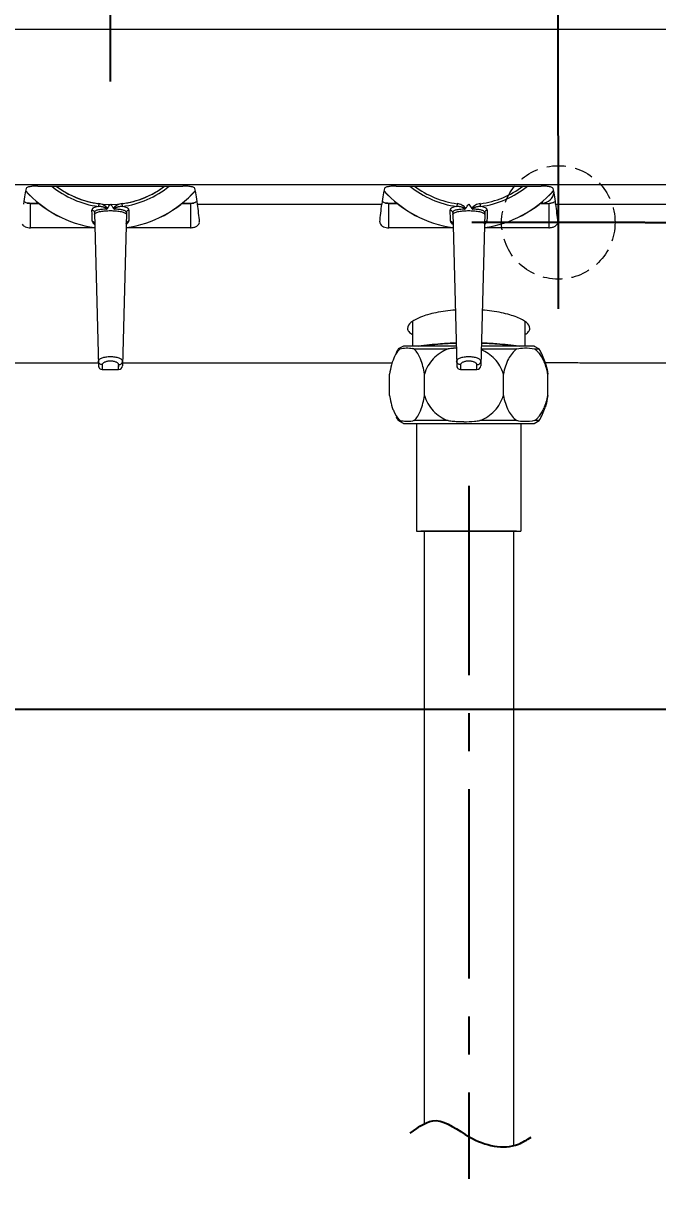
# Model space of a CAD drawing. Header units: millimetres. Extents: x 8883 to 11259, y -10160 to -6800.
# Drawn here: x 9664 to 9770.2, y -9276.2 to -9079.1 of the extents above; entities that cross this region are included whole.
import ezdxf

# ---------------------------------------------------------------- set-up
doc = ezdxf.new("R2010")
doc.units = ezdxf.units.MM
doc.linetypes.add('CENTERX2', pattern=[101.6, 63.5, -12.7, 12.7, -12.7])
doc.linetypes.add('HIDDEN2', pattern=[4.7625, 3.175, -1.5875])
doc.layers.add('CENTER', color=1, linetype='CENTERX2')
doc.layers.add('DIM', color=5, linetype='Continuous', lineweight=13)
doc.layers.add('HIDDEN', color=252, linetype='HIDDEN2', lineweight=13)
doc.styles.add('ARIAL', font='arial.ttf')
doc.dimstyles.get("Standard").update_dxf_attribs({"dimtxt": 15, "dimasz": 15, "dimexe": 0.18, "dimexo": 0.0625, "dimgap": 4, "dimtad": 0, "dimdec": 1, "dimdsep": 46, "dimtxsty": 'ARIAL', "dimcen": 0, "dimclrd": 5, "dimclre": 5, "dimclrt": 5, "dimadec": 0, "dimazin": 0, "dimtfac": 1, "dimtdec": 1, "dimtofl": 0, "dimtmove": 0, "dimatfit": 3, "dimfxl": 1, "dimtolj": 1, "dimtzin": 0, "dimarcsym": 0})

# ---------------------------------------------------------------- blocks, each defined once
blk = doc.blocks.new('*D171')
at = {"layer": 'Defpoints', "color": 0, "transparency": 16777216}
for p in [(9448.6, -9080.95), (9908.6, -9080.95), (9908.6, -9194.05)]:
    blk.add_point(p, dxfattribs=at)
at = {"layer": 'DIM', "color": 5, "lineweight": -2, "transparency": 16777216}
for p, q in [((9448.6, -9081.01), (9448.6, -9194.23)), ((9908.6, -9081.01), (9908.6, -9194.23)), ((9466.6, -9194.05), (9596.01, -9194.05)), ((9890.6, -9194.05), (9646.44, -9194.05))]:
    blk.add_line(p, q, dxfattribs=at)
at = {"layer": 'DIM', "color": 5, "transparency": 16777216}
for points in [[(9466.6, -9191.05), (9466.6, -9197.05), (9448.6, -9194.05)], [(9890.6, -9191.05), (9890.6, -9197.05), (9908.6, -9194.05)]]:
    blk.add_solid(points, dxfattribs=at)
at = {"layer": 'DIM', "color": 5, "transparency": 16777216, "insert": (9621.23, -9194.05), "char_height": 18, "attachment_point": 5, "style": 'ARIAL'}
blk.add_mtext('\\A1;460', dxfattribs=at)
blk = doc.blocks.new('*D175')
at = {"layer": 'Defpoints', "color": 0, "transparency": 16777216}
for p in [(9768.1, -9112.45), (9967.72, -9683.13), (9989.19, -9683.13)]:
    blk.add_point(p, dxfattribs=at)
at = {"layer": 'DIM', "color": 5, "lineweight": -2, "transparency": 16777216}
for p, q in [((9768.16, -9112.45), (9989.37, -9112.45)), ((9989.19, -9130.45), (9989.19, -9335.24)), ((9989.19, -9665.13), (9989.19, -9460.33)), ((9967.78, -9683.13), (9989.37, -9683.13))]:
    blk.add_line(p, q, dxfattribs=at)
at = {"layer": 'DIM', "color": 5, "transparency": 16777216}
for points in [[(9986.19, -9130.45), (9992.19, -9130.45), (9989.19, -9112.45)], [(9986.19, -9665.13), (9992.19, -9665.13), (9989.19, -9683.13)]]:
    blk.add_solid(points, dxfattribs=at)
at = {"layer": 'DIM', "color": 5, "transparency": 16777216, "insert": (9989.19, -9397.79), "char_height": 18, "attachment_point": 5, "rotation": 90, "style": 'ARIAL'}
blk.add_mtext('\\A1;{\\fGulim|b0|i0|c129|p50;900~1100}', dxfattribs=at)
blk = doc.blocks.new('*D176')
at = {"layer": 'Defpoints', "color": 0, "transparency": 16777216}
for p in [(9753.6, -8980.69), (9603.6, -9094.79), (9753.6, -9097.94)]:
    blk.add_point(p, dxfattribs=at)
at = {"layer": 'DIM', "color": 5, "lineweight": -2, "transparency": 16777216}
for p, q in [((9603.6, -8980.69), (9585.6, -8980.69)), ((9603.6, -9094.73), (9603.6, -8980.51)), ((9735.6, -8980.69), (9621.6, -8980.69)), ((9753.6, -9097.88), (9753.6, -8980.51))]:
    blk.add_line(p, q, dxfattribs=at)
at = {"layer": 'DIM', "color": 5, "transparency": 16777216}
for points in [[(9621.6, -8977.69), (9621.6, -8983.69), (9603.6, -8980.69)], [(9735.6, -8977.69), (9735.6, -8983.69), (9753.6, -8980.69)]]:
    blk.add_solid(points, dxfattribs=at)
at = {"layer": 'DIM', "color": 5, "transparency": 16777216, "insert": (9487.34, -8980.69), "char_height": 18, "attachment_point": 5, "style": 'ARIAL'}
blk.add_mtext('\\A1;{\\fGulim|b0|i0|c129|p50;배관 거리 150%%P5}', dxfattribs=at)
blk = doc.blocks.new('*D185')
at = {"layer": 'Defpoints', "color": 0, "transparency": 16777216}
for p in [(9678.6, -7626.15), (9989.37, -9683.13), (10114.89, -9683.13)]:
    blk.add_point(p, dxfattribs=at)
at = {"layer": 'DIM', "color": 5, "lineweight": -2, "transparency": 16777216}
for p, q in [((9678.66, -7626.15), (10115.07, -7626.15)), ((10114.89, -7644.15), (10114.89, -8614.51)), ((10114.89, -9665.13), (10114.89, -8694.76)), ((9989.43, -9683.13), (10115.07, -9683.13))]:
    blk.add_line(p, q, dxfattribs=at)
at = {"layer": 'DIM', "color": 5, "transparency": 16777216}
for points in [[(10111.89, -7644.15), (10117.89, -7644.15), (10114.89, -7626.15)], [(10111.89, -9665.13), (10117.89, -9665.13), (10114.89, -9683.13)]]:
    blk.add_solid(points, dxfattribs=at)
at = {"layer": 'DIM', "color": 5, "transparency": 16777216, "insert": (10114.89, -8654.64), "char_height": 18, "attachment_point": 5, "rotation": 90, "style": 'ARIAL'}
blk.add_mtext('\\A1;(2280)', dxfattribs=at)

msp = doc.modelspace()

# ---------------------------------------------------------------- linework, layer by layer
at = {"linetype": 'Continuous', "lineweight": 18}
for p, q in [((9908.6, -9080.15), (9448.6, -9080.15)), ((9903.98, -9080.15), (9453.22, -9080.15)), ((9772.77, -9106.15), (9449.4, -9106.15)), ((9666.46, -9106.37), (9690.73, -9106.37)), ((9726.46, -9106.37), (9750.73, -9106.37)), ((9664.64, -9109.2), (9666.53, -9109.2)), ((9665.2, -9109.26), (9666.61, -9109.26)), ((9665.2, -9113.34), (9665.2, -9109.26)), ((9676.65, -9109.31), (9676.59, -9109.78)), ((9680.6, -9109.78), (9680.54, -9109.31)), ((9690.58, -9109.26), (9691.99, -9109.26)), ((9690.66, -9109.2), (9692.55, -9109.2)), ((9691.99, -9109.26), (9691.99, -9113.34)), ((9693.15, -9109.38), (9724.04, -9109.38)), ((9724.64, -9109.2), (9726.53, -9109.2)), ((9725.2, -9109.26), (9726.61, -9109.26)), ((9725.2, -9113.34), (9725.2, -9109.26)), ((9736.65, -9109.31), (9736.59, -9109.78)), ((9740.6, -9109.78), (9740.54, -9109.31)), ((9750.58, -9109.26), (9751.99, -9109.26)), ((9750.66, -9109.2), (9750.9, -9109.2)), ((9750.9, -9109), (9750.9, -9109.2)), ((9751.6, -9109.26), (9751.6, -9109.07)), ((9751.99, -9109.26), (9751.99, -9113.34)), ((9753.15, -9109.38), (9773.22, -9109.38)), ((9675.91, -9110.84), (9676.58, -9136.45)), ((9681.28, -9110.84), (9680.61, -9136.45)), ((9735.91, -9110.84), (9736.58, -9136.45)), ((9741.28, -9110.84), (9740.61, -9136.45)), ((9675.98, -9113.34), (9665.2, -9113.34)), ((9691.99, -9113.34), (9681.21, -9113.34)), ((9693.49, -9112.45), (9693.48, -9112.38)), ((9723.71, -9112.38), (9723.7, -9112.45)), ((9735.98, -9113.34), (9725.2, -9113.34)), ((9751.99, -9113.34), (9741.21, -9113.34)), ((9753.49, -9112.45), (9753.48, -9112.38)), ((9729.2, -9129.03), (9729.2, -9133.15)), ((9748, -9129.03), (9748, -9133.15)), ((9727.66, -9133.15), (9726.79, -9133.65)), ((9736.5, -9133.15), (9727.66, -9133.15)), ((9736.5, -9133.15), (9728.35, -9133.15)), ((9749.6, -9133.15), (9740.69, -9133.15)), ((9748.85, -9133.15), (9740.69, -9133.15)), ((9749.53, -9133.15), (9740.69, -9133.15)), ((9749.53, -9133.15), (9750.4, -9133.65)), ((9726.79, -9133.65), (9727.09, -9133.65)), ((9729.43, -9133.65), (9735.13, -9133.65)), ((9740.68, -9133.65), (9746.64, -9133.65)), ((9749.62, -9133.65), (9750.4, -9133.65)), ((9676.58, -9136.01), (9620.63, -9136.01)), ((9677.21, -9136.28), (9677.22, -9136.73)), ((9677.21, -9136.28), (9677.23, -9137.08)), ((9677.22, -9136.73), (9677.23, -9137)), ((9677.23, -9137.08), (9679.96, -9137.08)), ((9679.96, -9137.08), (9679.98, -9136.28)), ((9679.96, -9137.07), (9679.96, -9137)), ((9679.96, -9137.08), (9679.96, -9137.07)), ((9725.75, -9136.01), (9680.63, -9136.01)), ((9737.21, -9136.28), (9737.22, -9136.73)), ((9737.21, -9136.28), (9737.23, -9137.08)), ((9737.22, -9136.73), (9737.23, -9137)), ((9737.23, -9137.08), (9739.96, -9137.08)), ((9739.96, -9137.08), (9739.98, -9136.28)), ((9739.96, -9137.07), (9739.96, -9137)), ((9739.96, -9137.08), (9739.96, -9137.07)), ((9836.59, -9136.01), (9758.15, -9136.01)), ((9725.35, -9141.43), (9725.35, -9137.86)), ((9731.17, -9141.43), (9731.17, -9137.86)), ((9744.42, -9141.43), (9744.42, -9137.86)), ((9751.84, -9141.43), (9751.84, -9137.86)), ((9727.09, -9145.65), (9726.79, -9145.65)), ((9727.66, -9146.15), (9726.79, -9145.65)), ((9727.66, -9146.15), (9749.53, -9146.15)), ((9735.13, -9145.65), (9729.43, -9145.65)), ((9729.85, -9146.15), (9729.85, -9164.15)), ((9746.64, -9145.65), (9740.45, -9145.65)), ((9747.35, -9146.15), (9747.35, -9164.15)), ((9749.53, -9146.15), (9750.4, -9145.65)), ((9750.4, -9145.65), (9749.62, -9145.65)), ((9729.85, -9164.15), (9747.35, -9164.15)), ((9746.59, -9164.15), (9730.59, -9164.15)), ((9731.15, -9164.15), (9731.15, -9263.41)), ((9746.12, -9164.16), (9746.12, -9267.06))]:
    msp.add_line(p, q, dxfattribs=at)
for points in [[(9675.96, -9112.71), (9675.96, -9112.7), (9675.96, -9112.67), (9675.95, -9112.66)], [(9681.23, -9112.67), (9681.24, -9112.66), (9681.24, -9112.66), (9681.23, -9112.67), (9681.23, -9112.7), (9681.23, -9112.71)], [(9735.96, -9112.71), (9735.96, -9112.7), (9735.96, -9112.67), (9735.95, -9112.66)], [(9741.23, -9112.67), (9741.24, -9112.66), (9741.24, -9112.66), (9741.23, -9112.67), (9741.23, -9112.7), (9741.23, -9112.71)], [(9677.23, -9137), (9677.23, -9137.07), (9677.23, -9137.08)], [(9679.96, -9137), (9679.97, -9136.6), (9679.97, -9136.45), (9679.98, -9136.28)], [(9737.23, -9137), (9737.23, -9137.07), (9737.23, -9137.08)], [(9739.96, -9137), (9739.97, -9136.6), (9739.97, -9136.45), (9739.98, -9136.28)]]:
    msp.add_lwpolyline(points, dxfattribs=at)
for centre, radius, start, end in [((9678.6, -9094.45), 19.06, 221.7265, 262.105), ((9678.6, -9094.45), 19.06, 221.7259, 262.1054), ((9678.6, -9094.45), 19.04, 221.6734, 262.0937), ((9678.6, -9094.45), 19.04, 221.6734, 262.0931), ((9678.6, -9094.45), 15.46, 230.4861, 262.5519), ((9678.6, -9094.45), 14.99, 232.7313, 307.2646), ((9678.6, -9094.45), 14.99, 232.738, 262.5519), ((9678.6, -9094.45), 14.99, 277.4481, 307.262), ((9678.6, -9094.45), 15.46, 277.448, 309.5139), ((9678.6, -9094.45), 19.04, 277.9066, 318.3262), ((9678.6, -9094.45), 19.06, 277.895, 318.2735), ((9678.6, -9094.45), 19.06, 277.8946, 318.2741), ((9678.6, -9094.45), 19.04, 277.9082, 318.3245), ((9738.6, -9094.45), 19.06, 221.7259, 262.1054), ((9738.6, -9094.45), 19.04, 221.6734, 262.0931), ((9738.6, -9094.45), 15.46, 230.4861, 262.5519), ((9738.6, -9094.45), 14.99, 232.738, 262.5519), ((9738.6, -9094.45), 14.99, 277.4481, 307.262), ((9738.6, -9094.45), 15.46, 277.448, 309.5139), ((9738.6, -9094.45), 19.04, 277.9066, 318.3262), ((9738.6, -9094.45), 19.06, 277.8946, 318.2741), ((9750.9, -9107.2), 2, 270, 353.098), ((9691.99, -9106.82), 2.44, 270.0108, 278.8745), ((9751.99, -9106.82), 2.44, 270.0108, 278.8745), ((9676.9, -9111.4), 1.68, 231.5184, 233.1348), ((9676.97, -9111.3), 1.81, 233.129, 234.2587), ((9677.05, -9111.2), 1.94, 234.2626, 235.7249), ((9675.51, -9112.72), 0.452, 3.4163, 7.6259), ((9677.1, -9111.12), 2.02, 235.7156, 235.9087), ((9681.68, -9112.72), 0.451, 173.3564, 176.6686), ((9680.13, -9111.18), 1.96, 304.1571, 305.7905), ((9680.24, -9111.33), 1.78, 305.7879, 308.3588), ((9736.9, -9111.4), 1.68, 231.5184, 233.1348), ((9736.97, -9111.3), 1.81, 233.129, 234.2587), ((9737.05, -9111.2), 1.94, 234.2626, 235.7249), ((9735.51, -9112.72), 0.452, 3.4163, 7.6259), ((9737.1, -9111.12), 2.02, 235.7156, 235.9087), ((9741.68, -9112.72), 0.451, 173.3564, 176.6686), ((9740.13, -9111.18), 1.96, 304.1571, 305.7905), ((9740.24, -9111.33), 1.78, 305.7879, 308.3588), ((9728.14, -9137.96), 4.51, 73.4088, 76.8282), ((9737.9, -9154.79), 21.33, 95.0245, 97.4603), ((9737.8, -9153.6), 20.14, 93.6855, 95.0324), ((9737.19, -9139.65), 12, 150.0116, 153.5863), ((9740, -9139.65), 12, 18.4535, 29.9884), ((9677.23, -9136.43), 0.65, 181.5009, 270), ((9677.23, -9136.43), 0.648, 181.5195, 187.609), ((9677.24, -9136.43), 0.657, 187.5945, 188.9545), ((9677.24, -9136.43), 0.657, 188.9535, 193.5676), ((9677.24, -9136.43), 0.653, 193.5696, 195.2573), ((9677.23, -9136.43), 0.646, 195.2522, 199.6033), ((9677.22, -9136.44), 0.634, 199.6095, 204.3963), ((9679.96, -9136.43), 0.65, 270, 358.4985), ((9737.23, -9136.43), 0.65, 181.5009, 270), ((9737.23, -9136.43), 0.648, 181.5195, 187.609), ((9737.24, -9136.43), 0.657, 187.5945, 188.9545), ((9737.24, -9136.43), 0.657, 188.9535, 193.5676), ((9737.24, -9136.43), 0.653, 193.5696, 195.2573), ((9737.23, -9136.43), 0.646, 195.2522, 199.6033), ((9737.22, -9136.44), 0.634, 199.6095, 204.3963), ((9739.96, -9136.43), 0.65, 270, 358.4985), ((9740, -9139.65), 12, 330.0116, 341.5465), ((9737.19, -9139.65), 12, 206.4137, 209.9884), ((9728.99, -9143.53), 2.84, 223.9838, 228.1841), ((9728.38, -9141.33), 4.51, 253.4088, 256.8282), ((9737.9, -9124.5), 21.33, 262.5397, 264.9715), ((9737.82, -9125.46), 20.36, 264.9729, 267.4739), ((9737.79, -9125.92), 19.9, 267.4823, 269.999), ((9737.79, -9125.69), 20.14, 270.0205, 275.0324), ((9737.68, -9124.5), 21.33, 275.0245, 277.4603)]:
    msp.add_arc(centre, radius, start, end, dxfattribs=at)
for centre, major_axis, start_param, end_param in [((9664.81, -9126.15), (0, 20), 0.245482, 0.577077), ((9692.39, -9126.15), (0, 20), -0.577077, -0.245482), ((9724.81, -9126.15), (0, 20), 0.245482, 0.577077), ((9752.39, -9126.15), (0, 20), -0.577077, -0.245482), ((9699.42, -8971.57), (0, 164.44), -3.71867, -3.684334), ((9717.77, -8971.57), (0, 164.44), -2.598852, -2.564516), ((9759.42, -8971.57), (0, 164.44), -3.71867, -3.684334)]:
    msp.add_ellipse(centre, major_axis=major_axis, ratio=0.069927, start_param=start_param, end_param=end_param, dxfattribs=at)
for points, knots in [([(9666.46, -9106.37), (9666.21, -9106.37), (9665.76, -9106.38), (9665.14, -9106.45), (9664.72, -9106.53), (9664.49, -9106.67), (9664.47, -9106.75)], [0, 0, 0, 0, 0.35634, 0.662755, 0.880617, 1, 1, 1, 1]), ([(9692.73, -9106.75), (9692.7, -9106.67), (9692.47, -9106.53), (9692.05, -9106.45), (9691.43, -9106.38), (9690.98, -9106.37), (9690.73, -9106.37)], [0, 0, 0, 0, 0.119372, 0.337238, 0.643654, 1, 1, 1, 1]), ([(9726.46, -9106.37), (9726.21, -9106.37), (9725.76, -9106.38), (9725.14, -9106.45), (9724.72, -9106.53), (9724.49, -9106.67), (9724.47, -9106.75)], [0, 0, 0, 0, 0.35634, 0.662755, 0.880617, 1, 1, 1, 1]), ([(9752.73, -9106.75), (9752.7, -9106.67), (9752.47, -9106.53), (9752.05, -9106.45), (9751.43, -9106.38), (9750.98, -9106.37), (9750.73, -9106.37)], [0, 0, 0, 0, 0.119372, 0.337238, 0.643654, 1, 1, 1, 1]), ([(9665.2, -9109.26), (9665.1, -9109.26), (9664.71, -9109.24), (9664.32, -9109.12), (9664.09, -9108.96)], [0, 0, 0, 0, 0.277124, 1, 1, 1, 1]), ([(9676.59, -9109.78), (9676.43, -9109.8), (9676.21, -9109.84), (9675.94, -9109.93), (9675.79, -9110), (9675.66, -9110.08), (9675.57, -9110.17), (9675.51, -9110.27), (9675.5, -9110.35), (9675.5, -9110.38)], [0, 0, 0, 0, 0.355904, 0.504505, 0.633139, 0.742991, 0.836912, 0.920095, 1, 1, 1, 1]), ([(9677.9, -9110.23), (9677.91, -9110.22), (9677.93, -9110.21), (9677.96, -9110.18), (9677.96, -9110.14), (9677.95, -9110.11), (9677.91, -9110.08), (9677.87, -9110.06), (9677.83, -9110.03), (9677.77, -9110.01), (9677.69, -9109.98), (9677.59, -9109.95), (9677.48, -9109.92), (9677.35, -9109.88), (9677.18, -9109.85), (9676.98, -9109.81), (9676.78, -9109.79), (9676.66, -9109.78), (9676.59, -9109.78)], [0, 0, 0, 0, 0.028698, 0.053365, 0.074554, 0.097024, 0.123425, 0.153139, 0.184565, 0.217043, 0.283743, 0.351414, 0.41923, 0.486794, 0.620123, 0.750361, 0.877043, 1, 1, 1, 1]), ([(9678.08, -9110.11), (9678.06, -9110.04), (9677.98, -9109.92), (9677.77, -9109.74), (9677.46, -9109.55), (9677.07, -9109.39), (9676.79, -9109.32), (9676.65, -9109.31)], [0, 0, 0, 0, 0.123802, 0.248952, 0.49924, 0.749633, 1, 1, 1, 1]), ([(9678.08, -9110.11), (9678.16, -9109.99), (9678.33, -9109.75), (9678.51, -9109.52), (9678.6, -9109.4)], [0, 0, 0, 0, 0.499999, 1, 1, 1, 1]), ([(9678.6, -9109.4), (9678.68, -9109.52), (9678.86, -9109.75), (9679.03, -9109.99), (9679.12, -9110.11)], [0, 0, 0, 0, 0.500001, 1, 1, 1, 1]), ([(9680.54, -9109.31), (9680.4, -9109.32), (9680.12, -9109.39), (9679.73, -9109.55), (9679.42, -9109.74), (9679.21, -9109.92), (9679.13, -9110.04), (9679.12, -9110.11)], [0, 0, 0, 0, 0.250368, 0.500763, 0.751052, 0.876204, 1, 1, 1, 1]), ([(9680.6, -9109.78), (9680.54, -9109.78), (9680.41, -9109.79), (9680.21, -9109.81), (9680.01, -9109.85), (9679.84, -9109.88), (9679.71, -9109.92), (9679.6, -9109.95), (9679.5, -9109.98), (9679.42, -9110.01), (9679.36, -9110.03), (9679.32, -9110.06), (9679.28, -9110.08), (9679.25, -9110.11), (9679.23, -9110.14), (9679.23, -9110.18), (9679.26, -9110.21), (9679.28, -9110.22), (9679.29, -9110.23)], [0, 0, 0, 0, 0.122956, 0.249642, 0.379894, 0.513223, 0.580768, 0.648576, 0.716273, 0.783001, 0.815482, 0.846907, 0.876616, 0.903014, 0.925482, 0.946665, 0.971319, 1, 1, 1, 1]), ([(9681.69, -9110.38), (9681.69, -9110.35), (9681.68, -9110.27), (9681.62, -9110.17), (9681.53, -9110.08), (9681.35, -9109.97), (9681.03, -9109.86), (9680.76, -9109.8), (9680.6, -9109.78)], [0, 0, 0, 0, 0.07997, 0.163244, 0.257457, 0.367673, 0.644391, 1, 1, 1, 1]), ([(9692.73, -9109.15), (9692.7, -9109.16), (9692.58, -9109.19), (9692.46, -9109.22), (9692.36, -9109.23)], [0, 0, 0, 0, 0.240372, 1, 1, 1, 1]), ([(9693.1, -9108.96), (9693.08, -9108.98), (9692.96, -9109.05), (9692.83, -9109.11), (9692.73, -9109.15)], [0, 0, 0, 0, 0.232885, 1, 1, 1, 1]), ([(9725.2, -9109.26), (9725.1, -9109.26), (9724.71, -9109.24), (9724.32, -9109.12), (9724.09, -9108.96)], [0, 0, 0, 0, 0.277124, 1, 1, 1, 1]), ([(9736.59, -9109.78), (9736.43, -9109.8), (9736.21, -9109.84), (9735.94, -9109.93), (9735.79, -9110), (9735.66, -9110.08), (9735.57, -9110.17), (9735.51, -9110.27), (9735.5, -9110.35), (9735.5, -9110.38)], [0, 0, 0, 0, 0.355904, 0.504505, 0.633139, 0.742991, 0.836912, 0.920095, 1, 1, 1, 1]), ([(9737.9, -9110.23), (9737.91, -9110.22), (9737.93, -9110.21), (9737.96, -9110.18), (9737.96, -9110.14), (9737.95, -9110.11), (9737.91, -9110.08), (9737.87, -9110.06), (9737.83, -9110.03), (9737.77, -9110.01), (9737.69, -9109.98), (9737.59, -9109.95), (9737.48, -9109.92), (9737.35, -9109.88), (9737.18, -9109.85), (9736.98, -9109.81), (9736.78, -9109.79), (9736.66, -9109.78), (9736.59, -9109.78)], [0, 0, 0, 0, 0.028698, 0.053365, 0.074554, 0.097024, 0.123425, 0.153139, 0.184565, 0.217043, 0.283743, 0.351414, 0.41923, 0.486794, 0.620123, 0.750361, 0.877043, 1, 1, 1, 1]), ([(9738.08, -9110.11), (9738.06, -9110.04), (9737.98, -9109.92), (9737.77, -9109.74), (9737.46, -9109.55), (9737.07, -9109.39), (9736.79, -9109.32), (9736.65, -9109.31)], [0, 0, 0, 0, 0.123802, 0.248952, 0.49924, 0.749633, 1, 1, 1, 1]), ([(9738.08, -9110.11), (9738.16, -9109.99), (9738.33, -9109.75), (9738.51, -9109.52), (9738.6, -9109.4)], [0, 0, 0, 0, 0.499999, 1, 1, 1, 1]), ([(9738.6, -9109.4), (9738.68, -9109.52), (9738.86, -9109.75), (9739.03, -9109.99), (9739.12, -9110.11)], [0, 0, 0, 0, 0.500001, 1, 1, 1, 1]), ([(9740.54, -9109.31), (9740.4, -9109.32), (9740.12, -9109.39), (9739.73, -9109.55), (9739.42, -9109.74), (9739.21, -9109.92), (9739.13, -9110.04), (9739.12, -9110.11)], [0, 0, 0, 0, 0.250368, 0.500763, 0.751052, 0.876204, 1, 1, 1, 1]), ([(9740.6, -9109.78), (9740.54, -9109.78), (9740.41, -9109.79), (9740.21, -9109.81), (9740.01, -9109.85), (9739.84, -9109.88), (9739.71, -9109.92), (9739.6, -9109.95), (9739.5, -9109.98), (9739.42, -9110.01), (9739.36, -9110.03), (9739.32, -9110.06), (9739.28, -9110.08), (9739.25, -9110.11), (9739.23, -9110.14), (9739.23, -9110.18), (9739.26, -9110.21), (9739.28, -9110.22), (9739.29, -9110.23)], [0, 0, 0, 0, 0.122956, 0.249642, 0.379894, 0.513223, 0.580768, 0.648576, 0.716273, 0.783001, 0.815482, 0.846907, 0.876616, 0.903014, 0.925482, 0.946665, 0.971319, 1, 1, 1, 1]), ([(9741.69, -9110.38), (9741.69, -9110.35), (9741.68, -9110.27), (9741.62, -9110.17), (9741.53, -9110.08), (9741.35, -9109.97), (9741.03, -9109.86), (9740.76, -9109.8), (9740.6, -9109.78)], [0, 0, 0, 0, 0.07997, 0.163244, 0.257457, 0.367673, 0.644391, 1, 1, 1, 1]), ([(9752.73, -9109.15), (9752.7, -9109.16), (9752.58, -9109.19), (9752.46, -9109.22), (9752.36, -9109.23)], [0, 0, 0, 0, 0.240372, 1, 1, 1, 1]), ([(9753.1, -9108.96), (9753.08, -9108.98), (9752.96, -9109.05), (9752.83, -9109.11), (9752.73, -9109.15)], [0, 0, 0, 0, 0.232885, 1, 1, 1, 1]), ([(9675.5, -9110.38), (9675.56, -9110.39), (9675.66, -9110.43), (9675.8, -9110.53), (9675.89, -9110.67), (9675.91, -9110.78), (9675.91, -9110.84)], [0, 0, 0, 0, 0.248269, 0.507717, 0.762557, 1, 1, 1, 1]), ([(9675.54, -9112.25), (9675.54, -9111.94), (9675.52, -9111.32), (9675.51, -9110.69), (9675.5, -9110.38)], [0, 0, 0, 0, 0.500038, 1, 1, 1, 1]), ([(9677.9, -9110.23), (9677.76, -9110.24), (9677.49, -9110.25), (9677.11, -9110.27), (9676.76, -9110.32), (9676.47, -9110.38), (9676.23, -9110.45), (9676.05, -9110.55), (9675.94, -9110.68), (9675.91, -9110.79), (9675.91, -9110.84)], [0, 0, 0, 0, 0.189011, 0.364399, 0.521857, 0.658161, 0.771364, 0.862059, 0.934741, 1, 1, 1, 1]), ([(9675.92, -9111.13), (9675.92, -9111.1), (9675.93, -9111.05), (9675.96, -9111.01), (9675.98, -9110.98)], [0, 0, 0, 0, 0.451964, 1, 1, 1, 1]), ([(9675.98, -9110.98), (9676.02, -9110.94), (9676.13, -9110.86), (9676.35, -9110.77), (9676.63, -9110.68), (9677.11, -9110.58), (9677.77, -9110.5), (9678.32, -9110.48), (9678.6, -9110.48)], [0, 0, 0, 0, 0.062489, 0.148816, 0.259274, 0.390655, 0.692155, 1, 1, 1, 1]), ([(9677.9, -9110.23), (9677.93, -9110.22), (9678, -9110.19), (9678.05, -9110.14), (9678.08, -9110.11)], [0, 0, 0, 0, 0.49827, 1, 1, 1, 1]), ([(9678.6, -9110.48), (9678.87, -9110.48), (9679.42, -9110.5), (9680.08, -9110.58), (9680.55, -9110.68), (9680.84, -9110.77), (9681.05, -9110.86), (9681.16, -9110.94), (9681.2, -9110.98)], [0, 0, 0, 0, 0.306651, 0.607366, 0.738785, 0.849638, 0.936669, 1, 1, 1, 1]), ([(9679.12, -9110.11), (9679.14, -9110.14), (9679.19, -9110.19), (9679.26, -9110.22), (9679.29, -9110.23)], [0, 0, 0, 0, 0.501892, 1, 1, 1, 1]), ([(9681.28, -9110.84), (9681.28, -9110.81), (9681.27, -9110.76), (9681.24, -9110.67), (9681.14, -9110.56), (9680.96, -9110.46), (9680.72, -9110.39), (9680.42, -9110.32), (9680.08, -9110.28), (9679.7, -9110.25), (9679.43, -9110.23), (9679.29, -9110.23)], [0, 0, 0, 0, 0.032738, 0.065152, 0.136823, 0.227394, 0.3412, 0.478212, 0.636112, 0.811552, 1, 1, 1, 1]), ([(9681.2, -9110.98), (9681.22, -9111), (9681.26, -9111.05), (9681.27, -9111.1), (9681.27, -9111.13)], [0, 0, 0, 0, 0.550772, 1, 1, 1, 1]), ([(9681.69, -9110.38), (9681.63, -9110.39), (9681.53, -9110.43), (9681.39, -9110.53), (9681.3, -9110.67), (9681.28, -9110.78), (9681.28, -9110.84)], [0, 0, 0, 0, 0.248268, 0.507717, 0.762557, 1, 1, 1, 1]), ([(9681.69, -9110.38), (9681.68, -9110.69), (9681.67, -9111.32), (9681.66, -9111.94), (9681.65, -9112.25)], [0, 0, 0, 0, 0.499962, 1, 1, 1, 1]), ([(9735.5, -9110.38), (9735.56, -9110.39), (9735.66, -9110.43), (9735.8, -9110.53), (9735.89, -9110.67), (9735.91, -9110.78), (9735.91, -9110.84)], [0, 0, 0, 0, 0.248269, 0.507717, 0.762557, 1, 1, 1, 1]), ([(9735.54, -9112.25), (9735.54, -9111.94), (9735.52, -9111.32), (9735.51, -9110.69), (9735.5, -9110.38)], [0, 0, 0, 0, 0.500038, 1, 1, 1, 1]), ([(9737.9, -9110.23), (9737.76, -9110.24), (9737.49, -9110.25), (9737.11, -9110.27), (9736.76, -9110.32), (9736.47, -9110.38), (9736.23, -9110.45), (9736.05, -9110.55), (9735.94, -9110.68), (9735.91, -9110.79), (9735.91, -9110.84)], [0, 0, 0, 0, 0.189011, 0.364399, 0.521857, 0.658161, 0.771364, 0.862059, 0.934741, 1, 1, 1, 1]), ([(9735.92, -9111.13), (9735.92, -9111.1), (9735.93, -9111.05), (9735.96, -9111.01), (9735.98, -9110.98)], [0, 0, 0, 0, 0.451964, 1, 1, 1, 1]), ([(9735.98, -9110.98), (9736.02, -9110.94), (9736.13, -9110.86), (9736.35, -9110.77), (9736.63, -9110.68), (9737.11, -9110.58), (9737.77, -9110.5), (9738.32, -9110.48), (9738.6, -9110.48)], [0, 0, 0, 0, 0.062489, 0.148816, 0.259274, 0.390655, 0.692155, 1, 1, 1, 1]), ([(9737.9, -9110.23), (9737.93, -9110.22), (9738, -9110.19), (9738.05, -9110.14), (9738.08, -9110.11)], [0, 0, 0, 0, 0.49827, 1, 1, 1, 1]), ([(9738.6, -9110.48), (9738.87, -9110.48), (9739.42, -9110.5), (9740.08, -9110.58), (9740.55, -9110.68), (9740.84, -9110.77), (9741.05, -9110.86), (9741.16, -9110.94), (9741.2, -9110.98)], [0, 0, 0, 0, 0.306651, 0.607366, 0.738785, 0.849638, 0.936669, 1, 1, 1, 1]), ([(9739.12, -9110.11), (9739.14, -9110.14), (9739.19, -9110.19), (9739.26, -9110.22), (9739.29, -9110.23)], [0, 0, 0, 0, 0.501892, 1, 1, 1, 1]), ([(9741.28, -9110.84), (9741.28, -9110.81), (9741.27, -9110.76), (9741.24, -9110.67), (9741.14, -9110.56), (9740.96, -9110.46), (9740.72, -9110.39), (9740.42, -9110.32), (9740.08, -9110.28), (9739.7, -9110.25), (9739.43, -9110.23), (9739.29, -9110.23)], [0, 0, 0, 0, 0.032738, 0.065152, 0.136823, 0.227394, 0.3412, 0.478212, 0.636112, 0.811552, 1, 1, 1, 1]), ([(9741.2, -9110.98), (9741.22, -9111), (9741.26, -9111.05), (9741.27, -9111.1), (9741.27, -9111.13)], [0, 0, 0, 0, 0.550772, 1, 1, 1, 1]), ([(9741.69, -9110.38), (9741.63, -9110.39), (9741.53, -9110.43), (9741.39, -9110.53), (9741.3, -9110.67), (9741.28, -9110.78), (9741.28, -9110.84)], [0, 0, 0, 0, 0.248268, 0.507717, 0.762557, 1, 1, 1, 1]), ([(9741.69, -9110.38), (9741.68, -9110.69), (9741.67, -9111.32), (9741.66, -9111.94), (9741.65, -9112.25)], [0, 0, 0, 0, 0.499962, 1, 1, 1, 1]), ([(9663.81, -9112.77), (9663.93, -9112.96), (9664.39, -9113.26), (9664.91, -9113.34), (9665.2, -9113.34)], [0, 0, 0, 0, 0.424491, 1, 1, 1, 1]), ([(9675.54, -9112.25), (9675.59, -9112.26), (9675.7, -9112.29), (9675.83, -9112.38), (9675.92, -9112.51), (9675.95, -9112.61), (9675.96, -9112.66)], [0, 0, 0, 0, 0.251085, 0.510519, 0.763911, 1, 1, 1, 1]), ([(9675.54, -9112.25), (9675.54, -9112.33), (9675.6, -9112.46), (9675.72, -9112.61), (9675.81, -9112.68), (9675.85, -9112.72)], [0, 0, 0, 0, 0.423661, 0.690492, 1, 1, 1, 1]), ([(9681.65, -9112.25), (9681.6, -9112.26), (9681.49, -9112.29), (9681.36, -9112.39), (9681.27, -9112.52), (9681.24, -9112.62), (9681.23, -9112.67)], [0, 0, 0, 0, 0.251526, 0.511322, 0.764627, 1, 1, 1, 1]), ([(9681.34, -9112.72), (9681.38, -9112.68), (9681.47, -9112.61), (9681.59, -9112.46), (9681.65, -9112.33), (9681.65, -9112.25)], [0, 0, 0, 0, 0.309572, 0.576659, 1, 1, 1, 1]), ([(9691.99, -9113.34), (9692.19, -9113.34), (9692.58, -9113.29), (9693.07, -9113.1), (9693.4, -9112.81), (9693.49, -9112.56), (9693.49, -9112.45)], [0, 0, 0, 0, 0.325876, 0.604188, 0.822164, 1, 1, 1, 1]), ([(9723.7, -9112.45), (9723.7, -9112.47), (9723.71, -9112.59), (9723.76, -9112.7), (9723.81, -9112.77)], [0, 0, 0, 0, 0.241229, 1, 1, 1, 1]), ([(9723.81, -9112.77), (9723.93, -9112.96), (9724.39, -9113.26), (9724.91, -9113.34), (9725.2, -9113.34)], [0, 0, 0, 0, 0.424491, 1, 1, 1, 1]), ([(9735.54, -9112.25), (9735.59, -9112.26), (9735.7, -9112.29), (9735.83, -9112.38), (9735.92, -9112.51), (9735.95, -9112.61), (9735.96, -9112.66)], [0, 0, 0, 0, 0.251085, 0.510519, 0.763911, 1, 1, 1, 1]), ([(9735.54, -9112.25), (9735.54, -9112.33), (9735.6, -9112.46), (9735.72, -9112.61), (9735.81, -9112.68), (9735.85, -9112.72)], [0, 0, 0, 0, 0.423661, 0.690492, 1, 1, 1, 1]), ([(9741.65, -9112.25), (9741.6, -9112.26), (9741.49, -9112.29), (9741.36, -9112.39), (9741.27, -9112.52), (9741.24, -9112.62), (9741.23, -9112.67)], [0, 0, 0, 0, 0.251526, 0.511322, 0.764627, 1, 1, 1, 1]), ([(9741.34, -9112.72), (9741.38, -9112.68), (9741.47, -9112.61), (9741.59, -9112.46), (9741.65, -9112.33), (9741.65, -9112.25)], [0, 0, 0, 0, 0.309572, 0.576659, 1, 1, 1, 1]), ([(9751.99, -9113.34), (9752.19, -9113.34), (9752.58, -9113.29), (9753.07, -9113.1), (9753.4, -9112.81), (9753.49, -9112.56), (9753.49, -9112.45)], [0, 0, 0, 0, 0.325876, 0.604188, 0.822164, 1, 1, 1, 1]), ([(9736.34, -9127.12), (9735.25, -9127.2), (9733.7, -9127.41), (9731.77, -9127.88), (9730.6, -9128.28), (9729.65, -9128.72), (9728.82, -9129.24), (9728.35, -9129.83), (9728.35, -9130.2)], [0, 0, 0, 0, 0.365692, 0.52542, 0.664918, 0.781974, 0.875661, 1, 1, 1, 1]), ([(9748.85, -9130.2), (9748.85, -9129.82), (9748.37, -9129.24), (9747.55, -9128.72), (9746.59, -9128.28), (9745.42, -9127.89), (9743.49, -9127.42), (9741.94, -9127.21), (9740.85, -9127.12)], [0, 0, 0, 0, 0.124479, 0.218153, 0.335178, 0.474639, 0.634339, 1, 1, 1, 1]), ([(9728.35, -9130.2), (9728.35, -9130.29), (9728.39, -9130.49), (9728.56, -9130.77), (9728.83, -9131.03), (9729.06, -9131.17), (9729.19, -9131.25)], [0, 0, 0, 0, 0.202132, 0.424374, 0.686501, 1, 1, 1, 1]), ([(9748, -9131.25), (9748.13, -9131.18), (9748.36, -9131.03), (9748.63, -9130.77), (9748.81, -9130.49), (9748.85, -9130.29), (9748.85, -9130.2)], [0, 0, 0, 0, 0.313012, 0.574997, 0.797472, 1, 1, 1, 1]), ([(9727.09, -9133.65), (9727.43, -9133.55), (9728.12, -9133.42), (9728.83, -9133.5), (9729.17, -9133.58)], [0, 0, 0, 0, 0.501764, 1, 1, 1, 1]), ([(9730.17, -9133.15), (9731.4, -9133.03), (9733.5, -9132.8), (9735.61, -9132.68), (9736.48, -9132.65)], [0, 0, 0, 0, 0.2203868, 0.3750291, 0.3750291, 0.3750291, 0.3750291]), ([(9736.48, -9132.65), (9735.61, -9132.68), (9733.5, -9132.8), (9731.4, -9133.03), (9730.17, -9133.15)], [0.6249707, 0.6249707, 0.6249707, 0.6249707, 0.7795915, 1, 1, 1, 1]), ([(9740.71, -9132.65), (9741.58, -9132.68), (9743.69, -9132.8), (9745.79, -9133.03), (9747.02, -9133.15)], [0.6249709, 0.6249709, 0.6249709, 0.6249709, 0.7796026, 1, 1, 1, 1]), ([(9747.02, -9133.15), (9745.79, -9133.03), (9743.69, -9132.8), (9741.58, -9132.68), (9740.71, -9132.65)], [0, 0, 0, 0, 0.2203551, 0.3750294, 0.3750294, 0.3750294, 0.3750294]), ([(9678.6, -9134.96), (9678.46, -9134.96), (9678.2, -9134.97), (9677.82, -9135.02), (9677.47, -9135.09), (9677.16, -9135.18), (9676.91, -9135.29), (9676.74, -9135.39), (9676.65, -9135.49), (9676.59, -9135.57), (9676.56, -9135.64), (9676.56, -9135.68)], [0, 0, 0, 0, 0.176044, 0.346165, 0.504533, 0.646332, 0.767628, 0.865907, 0.906363, 0.941538, 1, 1, 1, 1]), ([(9680.63, -9135.68), (9680.63, -9135.64), (9680.61, -9135.57), (9680.54, -9135.49), (9680.45, -9135.39), (9680.28, -9135.29), (9680.03, -9135.18), (9679.72, -9135.09), (9679.37, -9135.02), (9678.99, -9134.97), (9678.73, -9134.96), (9678.6, -9134.96)], [0, 0, 0, 0, 0.058437, 0.09362, 0.134106, 0.232368, 0.353674, 0.495532, 0.653959, 0.823989, 1, 1, 1, 1]), ([(9726.57, -9134.25), (9726.49, -9134.36), (9726.18, -9134.86), (9725.95, -9135.41), (9725.8, -9135.85)], [0, 0, 0, 0, 0.226216, 1, 1, 1, 1]), ([(9731.17, -9137.86), (9731.05, -9136.99), (9730.71, -9135.48), (9729.92, -9134.08), (9729.43, -9133.65)], [0, 0, 0, 0, 0.572866, 1, 1, 1, 1]), ([(9735.13, -9133.65), (9734.21, -9134.01), (9732.5, -9135.13), (9731.45, -9136.91), (9731.17, -9137.86)], [0, 0, 0, 0, 0.500048, 1, 1, 1, 1]), ([(9738.6, -9134.96), (9738.46, -9134.96), (9738.2, -9134.97), (9737.82, -9135.02), (9737.47, -9135.09), (9737.16, -9135.18), (9736.91, -9135.29), (9736.74, -9135.39), (9736.65, -9135.49), (9736.59, -9135.57), (9736.56, -9135.64), (9736.56, -9135.68)], [0, 0, 0, 0, 0.176044, 0.346165, 0.504533, 0.646332, 0.767628, 0.865907, 0.906363, 0.941538, 1, 1, 1, 1]), ([(9740.63, -9135.68), (9740.63, -9135.64), (9740.61, -9135.57), (9740.54, -9135.49), (9740.45, -9135.39), (9740.28, -9135.29), (9740.03, -9135.18), (9739.72, -9135.09), (9739.37, -9135.02), (9738.99, -9134.97), (9738.73, -9134.96), (9738.6, -9134.96)], [0, 0, 0, 0, 0.058437, 0.09362, 0.134106, 0.232368, 0.353674, 0.495532, 0.653959, 0.823989, 1, 1, 1, 1]), ([(9744.42, -9137.86), (9744.13, -9136.91), (9743.13, -9135.21), (9741.51, -9134.1), (9740.68, -9133.74)], [0, 0, 0, 0, 0.5000388, 0.9590093, 0.9590093, 0.9590093, 0.9590093]), ([(9746.64, -9133.65), (9746.05, -9134.06), (9745.03, -9135.4), (9744.57, -9136.98), (9744.42, -9137.86)], [0, 0, 0, 0, 0.443823, 1, 1, 1, 1]), ([(9750.9, -9135.11), (9750.85, -9135.03), (9750.68, -9134.74), (9750.48, -9134.46), (9750.31, -9134.28)], [0, 0, 0, 0, 0.260783, 1, 1, 1, 1]), ([(9751.84, -9137.86), (9751.8, -9137.61), (9751.6, -9136.65), (9751.26, -9135.72), (9750.9, -9135.11)], [0, 0, 0, 0, 0.266995, 1, 1, 1, 1]), ([(9677.21, -9136.28), (9677.13, -9136.28), (9676.97, -9136.25), (9676.78, -9136.14), (9676.67, -9136.01), (9676.59, -9135.88), (9676.57, -9135.76), (9676.56, -9135.68)], [0, 0, 0, 0, 0.247137, 0.509573, 0.640223, 0.766909, 1, 1, 1, 1]), ([(9679.98, -9136.28), (9679.98, -9136.24), (9679.96, -9136.16), (9679.87, -9136.06), (9679.75, -9135.96), (9679.58, -9135.87), (9679.37, -9135.79), (9679.13, -9135.73), (9678.87, -9135.69), (9678.6, -9135.68), (9678.32, -9135.69), (9678.06, -9135.73), (9677.82, -9135.79), (9677.62, -9135.87), (9677.44, -9135.96), (9677.32, -9136.06), (9677.23, -9136.16), (9677.21, -9136.24), (9677.21, -9136.28)], [0, 0, 0, 0, 0.032631, 0.07276, 0.123024, 0.183592, 0.253557, 0.33113, 0.414169, 0.500001, 0.585832, 0.668871, 0.746444, 0.816409, 0.876977, 0.927241, 0.967369, 1, 1, 1, 1]), ([(9679.98, -9136.28), (9680.06, -9136.28), (9680.22, -9136.25), (9680.41, -9136.14), (9680.52, -9136.01), (9680.6, -9135.88), (9680.63, -9135.76), (9680.63, -9135.68)], [0, 0, 0, 0, 0.247136, 0.509573, 0.640223, 0.766909, 1, 1, 1, 1]), ([(9725.8, -9135.85), (9725.75, -9136), (9725.55, -9136.66), (9725.42, -9137.34), (9725.35, -9137.86)], [0, 0, 0, 0, 0.236446, 1, 1, 1, 1]), ([(9737.21, -9136.28), (9737.13, -9136.28), (9736.97, -9136.25), (9736.78, -9136.14), (9736.67, -9136.01), (9736.59, -9135.88), (9736.57, -9135.76), (9736.56, -9135.68)], [0, 0, 0, 0, 0.247137, 0.509573, 0.640223, 0.766909, 1, 1, 1, 1]), ([(9739.98, -9136.28), (9739.98, -9136.24), (9739.96, -9136.16), (9739.87, -9136.06), (9739.75, -9135.96), (9739.58, -9135.87), (9739.37, -9135.79), (9739.13, -9135.73), (9738.87, -9135.69), (9738.6, -9135.68), (9738.32, -9135.69), (9738.06, -9135.73), (9737.82, -9135.79), (9737.62, -9135.87), (9737.44, -9135.96), (9737.32, -9136.06), (9737.23, -9136.16), (9737.21, -9136.24), (9737.21, -9136.28)], [0, 0, 0, 0, 0.032631, 0.07276, 0.123024, 0.183592, 0.253557, 0.33113, 0.414169, 0.500001, 0.585832, 0.668871, 0.746444, 0.816409, 0.876977, 0.927241, 0.967369, 1, 1, 1, 1]), ([(9739.98, -9136.28), (9740.06, -9136.28), (9740.22, -9136.25), (9740.41, -9136.14), (9740.52, -9136.01), (9740.6, -9135.88), (9740.63, -9135.76), (9740.63, -9135.68)], [0, 0, 0, 0, 0.247136, 0.509573, 0.640223, 0.766909, 1, 1, 1, 1]), ([(9758.15, -9136.01), (9757.73, -9136.01), (9756.45, -9135.98), (9754.18, -9135.96), (9752.32, -9135.97), (9751.32, -9135.98)], [0, 0, 0, 0, 0.1465149, 0.4405652, 0.7870761, 0.7870761, 0.7870761, 0.7870761]), ([(9751.39, -9135.85), (9751.44, -9136), (9751.64, -9136.66), (9751.77, -9137.34), (9751.84, -9137.86)], [0, 0, 0, 0, 0.236443, 1, 1, 1, 1]), ([(9725.35, -9141.43), (9725.37, -9141.61), (9725.48, -9142.29), (9725.64, -9142.96), (9725.8, -9143.44)], [0, 0, 0, 0, 0.262007, 1, 1, 1, 1]), ([(9729.43, -9145.65), (9729.92, -9145.21), (9730.71, -9143.81), (9731.05, -9142.3), (9731.17, -9141.43)], [0, 0, 0, 0, 0.427121, 1, 1, 1, 1]), ([(9731.17, -9141.43), (9731.45, -9142.38), (9732.5, -9144.16), (9734.21, -9145.28), (9735.13, -9145.65)], [0, 0, 0, 0, 0.499979, 1, 1, 1, 1]), ([(9740.45, -9145.65), (9741.38, -9145.28), (9743.09, -9144.16), (9744.13, -9142.38), (9744.42, -9141.43)], [0, 0, 0, 0, 0.499986, 1, 1, 1, 1]), ([(9744.42, -9141.43), (9744.57, -9142.32), (9745.03, -9143.89), (9746.05, -9145.23), (9746.64, -9145.65)], [0, 0, 0, 0, 0.556179, 1, 1, 1, 1]), ([(9750.9, -9144.19), (9751.01, -9143.99), (9751.45, -9143.12), (9751.72, -9142.17), (9751.84, -9141.43)], [0, 0, 0, 0, 0.231479, 1, 1, 1, 1]), ([(9751.84, -9141.43), (9751.82, -9141.61), (9751.71, -9142.29), (9751.55, -9142.96), (9751.39, -9143.44)], [0, 0, 0, 0, 0.262011, 1, 1, 1, 1]), ([(9725.8, -9143.44), (9725.87, -9143.66), (9726.15, -9144.39), (9726.55, -9145.1), (9726.94, -9145.5)], [0, 0, 0, 0, 0.286414, 1, 1, 1, 1]), ([(9750.31, -9145.02), (9750.36, -9144.95), (9750.58, -9144.69), (9750.77, -9144.41), (9750.9, -9144.19)], [0, 0, 0, 0, 0.239583, 1, 1, 1, 1]), ([(9729.43, -9145.65), (9729.09, -9145.75), (9728.39, -9145.87), (9727.69, -9145.79), (9727.35, -9145.71)], [0, 0, 0, 0, 0.501764, 1, 1, 1, 1])]:
    msp.add_open_spline(points, degree=3, knots=knots, dxfattribs=at)
for points in [[(9746.64, -9133.65), (9747.07, -9133.54), (9747.52, -9133.48), (9747.96, -9133.47)], [(9747.96, -9133.47), (9748.52, -9133.46), (9749.08, -9133.52), (9749.62, -9133.65)], [(9726.82, -9133.92), (9726.73, -9134.02), (9726.65, -9134.13), (9726.57, -9134.25)], [(9727.09, -9133.65), (9726.99, -9133.73), (9726.91, -9133.82), (9726.82, -9133.92)], [(9749.98, -9133.93), (9749.87, -9133.83), (9749.75, -9133.73), (9749.62, -9133.65)], [(9750.31, -9134.28), (9750.21, -9134.16), (9750.1, -9134.04), (9749.98, -9133.93)], [(9749.62, -9145.65), (9749.75, -9145.56), (9749.87, -9145.46), (9749.98, -9145.36)], [(9749.98, -9145.36), (9750.1, -9145.25), (9750.21, -9145.13), (9750.31, -9145.02)], [(9747.96, -9145.82), (9747.52, -9145.81), (9747.07, -9145.75), (9746.64, -9145.65)], [(9749.62, -9145.65), (9749.08, -9145.77), (9748.52, -9145.83), (9747.96, -9145.82)]]:
    msp.add_open_spline(points, degree=3, dxfattribs=at)
at = {"linetype": 'Continuous'}
msp.add_open_spline([(9728.81, -9264.96), (9730.24, -9263.9), (9733.35, -9261.59), (9738.93, -9266.43), (9745.2, -9268.05), (9748.35, -9266.08), (9749.04, -9265.64)], degree=3, knots=[1.180881, 1.180881, 1.180881, 1.180881, 4.020586, 7.346143, 11.488698, 12.657431, 12.657431, 12.657431, 12.657431], dxfattribs=at)
at = {"layer": 'CENTER', "ltscale": 0.5}
for p, q in [((9678.6, -9088.84), (9678.6, -7621.15)), ((9753.6, -9097.94), (9753.6, -9126.95)), ((9768.1, -9112.45), (9739.1, -9112.45)), ((9738.6, -9156.54), (9738.6, -9272.61))]:
    msp.add_line(p, q, dxfattribs=at)
at = {"layer": 'HIDDEN', "color": 8, "linetype": 'HIDDEN2'}
msp.add_circle((9753.6, -9112.45), 9.5, dxfattribs=at)

# ---------------------------------------------------------------- dimensions: what is measured, and where the dimension line sits
at = {"layer": 'DIM', "color": 3}
for base, p1, p2, text, picture, middle in [((10114.89, -9683.13), (9678.6, -7626.15), (9989.37, -9683.13), '(2280)', '*D185', (10114.89, -8654.64)), ((9989.19, -9683.13), (9768.1, -9112.45), (9967.72, -9683.13), '{\\fGulim|b0|i0|c129|p50;900~1100}', '*D175', (9989.19, -9397.79))]:
    dim = msp.add_linear_dim(base=base, p1=p1, p2=p2, angle=90, text=text, dimstyle='Standard', override={"dimtxt": 18, "dimasz": 18, "dimgap": 5}, dxfattribs=at)
    dim.commit()
    dim.dimension.update_dxf_attribs({"geometry": picture, "text_midpoint": middle})
dim = msp.add_linear_dim(base=(9753.6, -8980.69), p1=(9603.6, -9094.79), p2=(9753.6, -9097.94), text='{\\fGulim|b0|i0|c129|p50;배관 거리 150%%P5}', dimstyle='Standard', override={"dimtxt": 18, "dimasz": 18, "dimgap": 5}, dxfattribs=at)
dim.commit()
dim.dimension.update_dxf_attribs({"geometry": '*D176', "text_midpoint": (9487.34, -8980.69), "dimtype": 160})
dim = msp.add_linear_dim(base=(9908.6, -9194.05), p1=(9448.6, -9080.95), p2=(9908.6, -9080.95), dimstyle='Standard', override={"dimtxt": 18, "dimasz": 18, "dimgap": 5}, dxfattribs=at)
dim.commit()
dim.dimension.update_dxf_attribs({"geometry": '*D171', "text_midpoint": (9621.23, -9194.05), "dimtype": 160})

doc.saveas('drawing.dxf')
